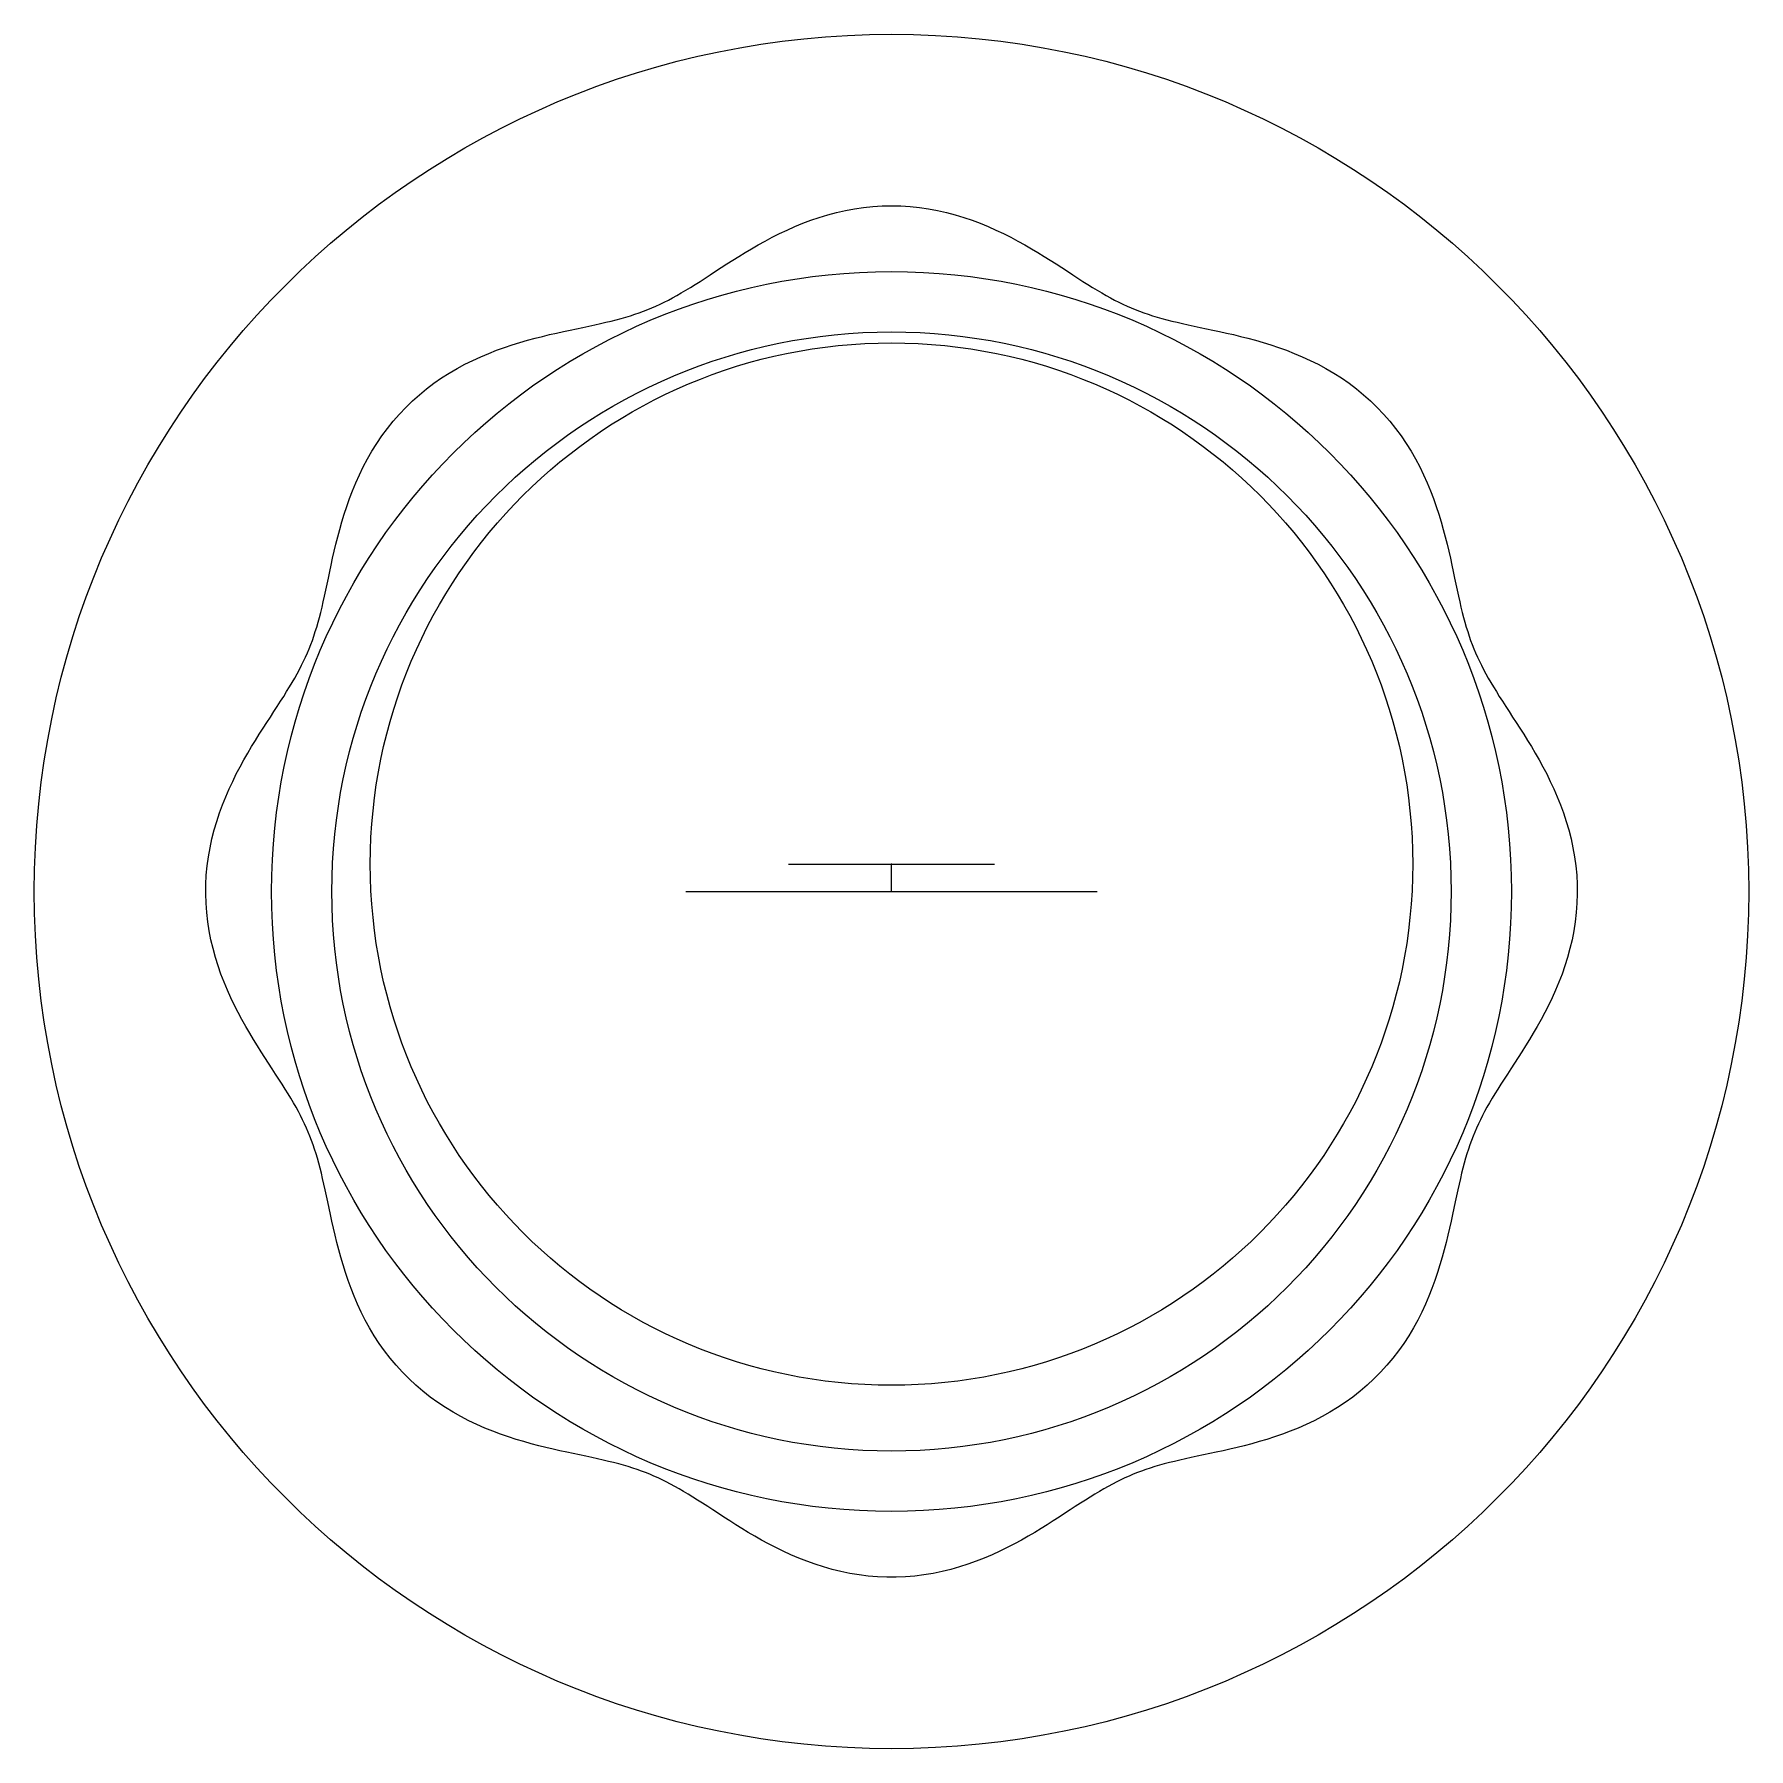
# Model space of a CAD drawing. Header units: metres. Extents: x -25 to 25, y -25 to 25.
import ezdxf

# ---------------------------------------------------------------- set-up
doc = ezdxf.new("R2010")
doc.units = ezdxf.units.M

msp = doc.modelspace()

# ---------------------------------------------------------------- linework, layer by layer
for points in [[(0, 20), (0.272, 19.994), (0.543, 19.977), (0.813, 19.949), (1.079, 19.911), (1.343, 19.862), (1.602, 19.803), (1.857, 19.736), (2.106, 19.66), (2.35, 19.577), (2.589, 19.488), (2.821, 19.392), (3.047, 19.292), (3.266, 19.188), (3.479, 19.08), (3.686, 18.971), (3.887, 18.859), (4.082, 18.747), (4.27, 18.634), (4.453, 18.522), (4.63, 18.411), (4.802, 18.301), (4.968, 18.194), (5.129, 18.089), (5.285, 17.988), (5.436, 17.89), (5.583, 17.795), (5.726, 17.705), (5.864, 17.619), (5.999, 17.537), (6.13, 17.459), (6.258, 17.385), (6.384, 17.316), (6.507, 17.25), (6.628, 17.188), (6.749, 17.129), (6.869, 17.074), (6.989, 17.021), (7.109, 16.972), (7.232, 16.924), (7.356, 16.879), (7.483, 16.835), (7.613, 16.793), (7.747, 16.753), (7.886, 16.713), (8.029, 16.675), (8.177, 16.637), (8.331, 16.6), (8.491, 16.563), (8.656, 16.527), (8.828, 16.489), (9.005, 16.452), (9.188, 16.413), (9.376, 16.373), (9.57, 16.331), (9.769, 16.287), (9.974, 16.24), (10.183, 16.189), (10.397, 16.135), (10.614, 16.076), (10.835, 16.013), (11.06, 15.943), (11.287, 15.868), (11.516, 15.785), (11.747, 15.695), (11.978, 15.598), (12.21, 15.491), (12.441, 15.377), (12.671, 15.252), (12.898, 15.119), (13.123, 14.976), (13.343, 14.823), (13.558, 14.66), (13.768, 14.488), (13.971, 14.307), (14.166, 14.118), (14.353, 13.921), (14.532, 13.716), (14.702, 13.505), (14.862, 13.288), (15.012, 13.067), (15.153, 12.842), (15.284, 12.614), (15.406, 12.384), (15.519, 12.152), (15.623, 11.92), (15.718, 11.689), (15.806, 11.459), (15.887, 11.23), (15.961, 11.003), (16.029, 10.78), (16.091, 10.559), (16.149, 10.343), (16.202, 10.13), (16.252, 9.922), (16.298, 9.719), (16.342, 9.521), (16.383, 9.328), (16.423, 9.141), (16.461, 8.96), (16.499, 8.784), (16.536, 8.614), (16.573, 8.451), (16.609, 8.292), (16.647, 8.14), (16.684, 7.993), (16.723, 7.851), (16.763, 7.713), (16.804, 7.58), (16.846, 7.451), (16.89, 7.324), (16.936, 7.201), (16.984, 7.079), (17.034, 6.959), (17.087, 6.839), (17.144, 6.719), (17.203, 6.598), (17.266, 6.476), (17.333, 6.352), (17.403, 6.226), (17.478, 6.097), (17.557, 5.965), (17.64, 5.83), (17.727, 5.69), (17.819, 5.547), (17.914, 5.399), (18.013, 5.246), (18.115, 5.089), (18.221, 4.927), (18.328, 4.759), (18.438, 4.586), (18.55, 4.408), (18.662, 4.224), (18.775, 4.034), (18.887, 3.837), (18.998, 3.635), (19.108, 3.427), (19.214, 3.212), (19.318, 2.991), (19.417, 2.763), (19.511, 2.53), (19.599, 2.29), (19.68, 2.045), (19.754, 1.794), (19.819, 1.538), (19.875, 1.277), (19.921, 1.013), (19.957, 0.746), (19.983, 0.476), (19.997, 0.204), (20, -0.068), (19.991, -0.34), (19.971, -0.611), (19.941, -0.88), (19.899, -1.146), (19.848, -1.408), (19.787, -1.666), (19.718, -1.92), (19.64, -2.168), (19.555, -2.411), (19.464, -2.647), (19.368, -2.878), (19.266, -3.102), (19.161, -3.32), (19.053, -3.532), (18.943, -3.737), (18.831, -3.936), (18.718, -4.129), (18.606, -4.317), (18.494, -4.498), (18.383, -4.674), (18.274, -4.844), (18.168, -5.009), (18.064, -5.168), (17.963, -5.323), (17.866, -5.473), (17.772, -5.619), (17.683, -5.761), (17.598, -5.898), (17.517, -6.032), (17.44, -6.162), (17.367, -6.29), (17.299, -6.415), (17.234, -6.537), (17.173, -6.659), (17.115, -6.779), (17.061, -6.899), (17.009, -7.019), (16.96, -7.14), (16.913, -7.262), (16.868, -7.387), (16.825, -7.515), (16.783, -7.646), (16.743, -7.781), (16.704, -7.921), (16.665, -8.066), (16.628, -8.215), (16.591, -8.371), (16.554, -8.532), (16.517, -8.699), (16.48, -8.871), (16.442, -9.05), (16.403, -9.234), (16.363, -9.424), (16.32, -9.619), (16.275, -9.82), (16.227, -10.026), (16.176, -10.236), (16.121, -10.451), (16.061, -10.669), (15.996, -10.891), (15.925, -11.116), (15.848, -11.344), (15.763, -11.574), (15.672, -11.805), (15.572, -12.036), (15.464, -12.268), (15.346, -12.499), (15.22, -12.728), (15.084, -12.955), (14.938, -13.178), (14.783, -13.397), (14.618, -13.611), (14.444, -13.819), (14.261, -14.02), (14.069, -14.214), (13.87, -14.399), (13.664, -14.575), (13.451, -14.743), (13.233, -14.9), (13.011, -15.048), (12.785, -15.187), (12.556, -15.316), (12.326, -15.435), (12.094, -15.546), (11.863, -15.647), (11.631, -15.741), (11.401, -15.827), (11.173, -15.906), (10.947, -15.979), (10.724, -16.045), (10.505, -16.106), (10.289, -16.163), (10.078, -16.215), (9.871, -16.264), (9.669, -16.309), (9.472, -16.352), (9.281, -16.393), (9.095, -16.432), (8.915, -16.471), (8.741, -16.508), (8.573, -16.545), (8.41, -16.582), (8.254, -16.619), (8.103, -16.656), (7.957, -16.694), (7.816, -16.733), (7.679, -16.773), (7.547, -16.814), (7.419, -16.857), (7.293, -16.901), (7.17, -16.948), (7.049, -16.996), (6.929, -17.047), (6.809, -17.101), (6.689, -17.158), (6.568, -17.218), (6.445, -17.282), (6.321, -17.35), (6.194, -17.421), (6.065, -17.497), (5.932, -17.577), (5.795, -17.661), (5.655, -17.75), (5.51, -17.842), (5.361, -17.938), (5.208, -18.038), (5.049, -18.141), (4.886, -18.247), (4.717, -18.356), (4.542, -18.466), (4.362, -18.578), (4.177, -18.69), (3.985, -18.803), (3.787, -18.915), (3.584, -19.026), (3.373, -19.135), (3.157, -19.24), (2.934, -19.343), (2.705, -19.441), (2.47, -19.533), (2.229, -19.62), (1.982, -19.699), (1.73, -19.771), (1.473, -19.834), (1.212, -19.888), (0.946, -19.931), (0.678, -19.965), (0.408, -19.987), (0.136, -19.999), (-0.136, -19.999), (-0.408, -19.987), (-0.678, -19.965), (-0.946, -19.931), (-1.212, -19.888), (-1.473, -19.834), (-1.73, -19.771), (-1.982, -19.699), (-2.229, -19.62), (-2.47, -19.533), (-2.705, -19.441), (-2.934, -19.343), (-3.157, -19.24), (-3.373, -19.135), (-3.584, -19.026), (-3.787, -18.915), (-3.985, -18.803), (-4.177, -18.69), (-4.362, -18.578), (-4.542, -18.466), (-4.717, -18.356), (-4.886, -18.247), (-5.049, -18.141), (-5.208, -18.038), (-5.361, -17.938), (-5.51, -17.842), (-5.655, -17.75), (-5.795, -17.661), (-5.932, -17.577), (-6.065, -17.497), (-6.194, -17.421), (-6.321, -17.35), (-6.445, -17.282), (-6.568, -17.218), (-6.689, -17.158), (-6.809, -17.101), (-6.929, -17.047), (-7.049, -16.996), (-7.17, -16.948), (-7.293, -16.901), (-7.419, -16.857), (-7.547, -16.814), (-7.679, -16.773), (-7.816, -16.733), (-7.957, -16.694), (-8.103, -16.656), (-8.254, -16.619), (-8.41, -16.582), (-8.573, -16.545), (-8.741, -16.508), (-8.915, -16.471), (-9.095, -16.432), (-9.281, -16.393), (-9.472, -16.352), (-9.669, -16.309), (-9.871, -16.264), (-10.078, -16.215), (-10.289, -16.163), (-10.505, -16.106), (-10.724, -16.045), (-10.947, -15.979), (-11.173, -15.906), (-11.401, -15.827), (-11.631, -15.741), (-11.863, -15.647), (-12.094, -15.546), (-12.326, -15.435), (-12.556, -15.316), (-12.785, -15.187), (-13.011, -15.048), (-13.233, -14.9), (-13.451, -14.743), (-13.664, -14.575), (-13.87, -14.399), (-14.069, -14.214), (-14.261, -14.02), (-14.444, -13.819), (-14.618, -13.611), (-14.783, -13.397), (-14.938, -13.178), (-15.084, -12.955), (-15.22, -12.728), (-15.346, -12.499), (-15.464, -12.268), (-15.572, -12.036), (-15.672, -11.805), (-15.763, -11.574), (-15.848, -11.344), (-15.925, -11.116), (-15.996, -10.891), (-16.061, -10.669), (-16.121, -10.451), (-16.176, -10.236), (-16.227, -10.026), (-16.275, -9.82), (-16.32, -9.619), (-16.363, -9.424), (-16.403, -9.234), (-16.442, -9.05), (-16.48, -8.871), (-16.517, -8.699), (-16.554, -8.532), (-16.591, -8.371), (-16.628, -8.215), (-16.665, -8.066), (-16.704, -7.921), (-16.743, -7.781), (-16.783, -7.646), (-16.825, -7.515), (-16.868, -7.387), (-16.913, -7.262), (-16.96, -7.14), (-17.009, -7.019), (-17.061, -6.899), (-17.115, -6.779), (-17.173, -6.659), (-17.234, -6.537), (-17.299, -6.415), (-17.367, -6.29), (-17.44, -6.162), (-17.517, -6.032), (-17.598, -5.898), (-17.683, -5.761), (-17.772, -5.619), (-17.866, -5.473), (-17.963, -5.323), (-18.064, -5.168), (-18.168, -5.009), (-18.274, -4.844), (-18.383, -4.674), (-18.494, -4.498), (-18.606, -4.317), (-18.718, -4.129), (-18.831, -3.936), (-18.943, -3.737), (-19.053, -3.532), (-19.161, -3.32), (-19.266, -3.102), (-19.368, -2.878), (-19.464, -2.647), (-19.555, -2.411), (-19.64, -2.168), (-19.718, -1.92), (-19.787, -1.666), (-19.848, -1.408), (-19.899, -1.146), (-19.941, -0.88), (-19.971, -0.611), (-19.991, -0.34), (-20, -0.068), (-19.997, 0.204), (-19.983, 0.476), (-19.957, 0.746), (-19.921, 1.013), (-19.875, 1.277), (-19.819, 1.538), (-19.754, 1.794), (-19.68, 2.045), (-19.599, 2.29), (-19.511, 2.53), (-19.417, 2.763), (-19.318, 2.991), (-19.214, 3.212), (-19.108, 3.427), (-18.998, 3.635), (-18.887, 3.837), (-18.775, 4.034), (-18.662, 4.224), (-18.55, 4.408), (-18.438, 4.586), (-18.328, 4.759), (-18.221, 4.927), (-18.115, 5.089), (-18.013, 5.246), (-17.914, 5.399), (-17.819, 5.547), (-17.727, 5.69), (-17.64, 5.83), (-17.557, 5.965), (-17.478, 6.097), (-17.403, 6.226), (-17.333, 6.352), (-17.266, 6.476), (-17.203, 6.598), (-17.144, 6.719), (-17.087, 6.839), (-17.034, 6.959), (-16.984, 7.079), (-16.936, 7.201), (-16.89, 7.324), (-16.846, 7.451), (-16.804, 7.58), (-16.763, 7.713), (-16.723, 7.851), (-16.684, 7.993), (-16.647, 8.14), (-16.609, 8.292), (-16.573, 8.451), (-16.536, 8.614), (-16.499, 8.784), (-16.461, 8.96), (-16.423, 9.141), (-16.383, 9.328), (-16.342, 9.521), (-16.298, 9.719), (-16.252, 9.922), (-16.202, 10.13), (-16.149, 10.343), (-16.091, 10.559), (-16.029, 10.78), (-15.961, 11.003), (-15.887, 11.23), (-15.806, 11.459), (-15.718, 11.689), (-15.623, 11.92), (-15.519, 12.152), (-15.406, 12.384), (-15.284, 12.614), (-15.153, 12.842), (-15.012, 13.067), (-14.862, 13.288), (-14.702, 13.505), (-14.532, 13.716), (-14.353, 13.921), (-14.166, 14.118), (-13.971, 14.307), (-13.768, 14.488), (-13.558, 14.66), (-13.343, 14.823), (-13.123, 14.976), (-12.898, 15.119), (-12.671, 15.252), (-12.441, 15.377), (-12.21, 15.491), (-11.978, 15.598), (-11.747, 15.695), (-11.516, 15.785), (-11.287, 15.868), (-11.06, 15.943), (-10.835, 16.013), (-10.614, 16.076), (-10.397, 16.135), (-10.183, 16.189), (-9.974, 16.24), (-9.769, 16.287), (-9.57, 16.331), (-9.376, 16.373), (-9.188, 16.413), (-9.005, 16.452), (-8.828, 16.489), (-8.656, 16.527), (-8.491, 16.563), (-8.331, 16.6), (-8.177, 16.637), (-8.029, 16.675), (-7.886, 16.713), (-7.747, 16.753), (-7.613, 16.793), (-7.483, 16.835), (-7.356, 16.879), (-7.232, 16.924), (-7.109, 16.972), (-6.989, 17.021), (-6.869, 17.074), (-6.749, 17.129), (-6.628, 17.188), (-6.507, 17.25), (-6.384, 17.316), (-6.258, 17.385), (-6.13, 17.459), (-5.999, 17.537), (-5.864, 17.619), (-5.726, 17.705), (-5.583, 17.795), (-5.436, 17.89), (-5.285, 17.988), (-5.129, 18.089), (-4.968, 18.194), (-4.802, 18.301), (-4.63, 18.411), (-4.453, 18.522), (-4.27, 18.634), (-4.082, 18.747), (-3.887, 18.859), (-3.686, 18.971), (-3.479, 19.08), (-3.266, 19.188), (-3.047, 19.292), (-2.821, 19.392), (-2.589, 19.488), (-2.35, 19.577), (-2.106, 19.66), (-1.857, 19.736), (-1.602, 19.803), (-1.343, 19.862), (-1.079, 19.911), (-0.813, 19.949), (-0.543, 19.977), (-0.272, 19.994), (0, 20)], [(-3, 0.8), (3, 0.8)], [(0, 0), (0, 0.8)], [(-6, 0), (6, 0)]]:
    msp.add_lwpolyline(points)
for centre, radius in [((0, 0), 25), ((0, 0), 18.08), ((0, 0), 16.32), ((0, 0.8), 15.2)]:
    msp.add_circle(centre, radius)
for p in [(0, 0.8), (0, 0)]:
    msp.add_point(p)

doc.saveas('drawing.dxf')
